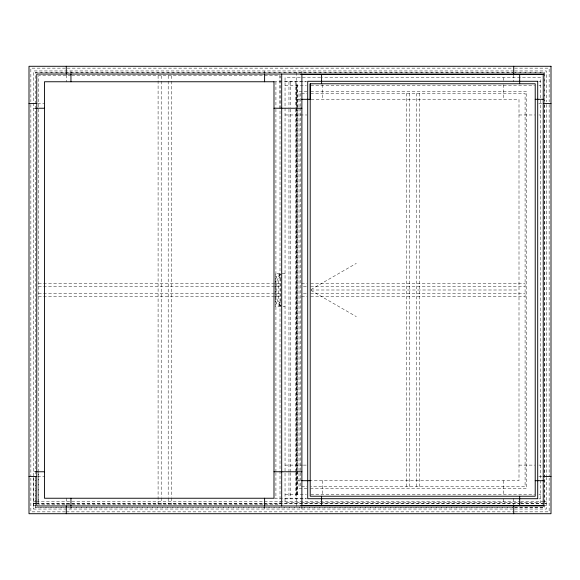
<?xml version="1.0" encoding="UTF-8"?>
<svg xmlns="http://www.w3.org/2000/svg" width="580" height="580" viewBox="0 0 580 580"><rect width="100%" height="100%" fill="white"/><g stroke="black" fill="none" stroke-linecap="round" stroke-linejoin="round"><path stroke-width="0.43" stroke-dasharray="2.9 2.17" d="M512.807 509.051L33.662 509.051L33.662 476.426M512.807 507.5L35.213 507.5L35.213 476.426M71.855 75.733L280.01 75.733L280.01 504.266L38.447 504.266L38.447 471.765M280.01 108.235L280.01 75.733M543.235 74.052L544.475 72.812L514.62 72.812M310.981 289.55L356.337 263.363M65.402 68.143L30.856 68.143L30.856 101.797M67.193 68.143L513.713 68.143M514.598 68.143L549.144 68.143L549.144 101.797M513.713 70.948L33.662 70.948L33.662 477.093M514.598 70.948L546.338 70.948L546.338 101.804M513.713 72.5L35.213 72.5L35.213 477.13M514.605 72.5L544.787 72.5L544.787 101.797M35.525 72.812L512.807 72.812M71.014 75.733L38.447 75.733L38.447 504.266M320.551 77.691L285.041 77.691L285.041 502.396L540.749 502.396L540.749 77.691L322.32 77.691M285.041 81.236L306.341 81.236M538.972 81.236L540.749 81.236M273.927 81.823L306.305 81.823M285.041 85.463L306.341 85.463M310.786 85.463L534.535 85.463M538.972 85.463L540.749 85.463M307.088 91.676L299.019 91.676L299.019 106.909M310.67 91.676L526.77 91.676L526.77 488.411L310.67 488.411M301.6 93.351L307.03 93.351M310.612 93.351L525.088 93.351L525.088 486.736L310.612 486.736M296.735 99.31L300.875 99.31M311.105 99.441L518.999 99.441L518.999 480.646L311.105 480.646M37.627 103.574L44.537 103.574M538.813 103.574L542.372 103.574M33.662 108.235L36.765 108.235M285.041 114.978L306.791 114.978M518.999 114.978L534.637 114.978M538.936 114.978L540.749 114.978M285.041 273.492L275.246 273.492L275.246 306.602L285.041 306.602M281.43 274.731L278.937 274.731A8.693 3.806 90 0 0 275.13 283.424L275.13 296.685A8.671 3.799 90 0 0 278.929 305.356L281.43 305.356M281.43 277.849L279.371 277.849A1.638 0.718 90 0 0 278.654 279.488L278.654 300.607A1.638 0.718 -90 0 0 279.371 302.238L281.43 302.238M38.447 283.395L280.01 283.395M301.6 283.461L307.03 283.461M310.648 283.461L525.088 283.461M38.447 286.505L280.01 286.505M303.412 286.571L307.03 286.571M310.648 286.571L525.088 286.571M311.098 290L518.063 290M38.447 293.494L280.01 293.494M303.412 293.56L307.03 293.56M310.648 293.56L525.088 293.56M38.447 296.605L280.01 296.605M301.6 296.67L307.03 296.67M310.648 296.67L525.088 296.67M285.041 465.109L302.55 465.109M303.311 465.109L306.791 465.109M518.999 465.109L534.637 465.109M538.936 465.109L540.749 465.109M33.662 471.765L36.765 471.765M37.627 476.426L44.537 476.426M538.813 476.426L542.372 476.426M296.735 480.689L300.875 480.689M301.6 486.736L307.03 486.736M307.088 488.411L299.019 488.411L299.019 107.807M285.041 494.631L306.341 494.631M310.786 494.631L534.535 494.631M538.972 494.631L540.749 494.631M274.587 498.176L306.305 498.176M285.041 498.851L306.341 498.851M538.972 498.851L540.749 498.851M33.662 501.78L35.423 501.78M36.308 501.78L519.883 501.78M520.767 501.78L543.692 501.78M544.577 501.78L546.338 501.78M33.662 503.462L35.423 503.462M36.308 503.462L519.883 503.462M520.767 503.462L543.692 503.462M544.577 503.462L546.338 503.462M33.662 503.737L35.423 503.737M36.308 503.737L262.827 503.737M263.733 503.737L519.883 503.737M520.767 503.737L543.692 503.737M544.577 503.737L546.338 503.737M33.662 505.274L35.423 505.274M544.577 505.274L546.338 505.274M35.525 507.188L512.807 507.188M514.62 507.188L544.475 507.188L543.235 505.948M514.605 507.5L544.787 507.5L544.787 478.203M514.598 509.051L546.338 509.051L546.338 477.333M65.402 511.857L30.856 511.857L30.856 478.203M66.287 511.857L513.713 511.857M514.598 511.857L549.144 511.857L549.144 478.203M310.981 290.45L356.337 316.637M549.144 104.48L549.144 476.426M546.338 104.48L546.338 476.426M544.787 104.48L544.787 476.426M544.533 74.45L544.533 505.55M513.713 75.045L513.713 81.823M513.713 498.176L513.713 504.955M503.469 77.691L503.469 80.41M503.469 84.68L503.469 99.441M503.469 480.646L503.469 495.407M503.469 498.851L503.469 502.396M419.5 93.351L419.5 486.736M416.389 93.351L416.389 486.736M409.4 93.351L409.4 486.736M406.29 93.351L406.29 486.736M322.32 84.68L322.32 99.441M322.32 480.646L322.32 495.407M301.89 70.948L301.89 73.276M301.89 506.724L301.89 509.051M300.701 93.351L300.701 106.916M300.701 107.771L300.701 486.736M297.772 107.025L297.772 84.927L296.293 84.927L296.293 107.025M297.772 107.909L297.772 470.394M297.772 471.279L297.772 495.073L296.293 495.073L296.293 471.279M297.467 84.927L297.467 470.394M297.467 471.279L297.467 495.073M296.757 72.5L296.757 507.5M296.598 84.927L296.598 108.793M296.598 109.678L296.598 470.394M296.598 471.279L296.598 495.073M296.293 107.909L296.293 470.394M295.213 81.823L295.213 107.351M295.213 109.134L295.213 471.765M295.213 472.649L295.213 498.176M290.312 81.823L290.312 107.351M290.312 109.134L290.312 471.765M290.312 472.649L290.312 498.176M288.963 81.823L288.963 107.351M288.963 109.134L288.963 471.765M288.963 472.649L288.963 498.176M279.719 274.731L279.719 277.849M279.719 302.238L279.719 305.356M275.921 81.823L275.921 107.351M275.921 109.134L275.921 471.765M275.921 472.649L275.921 498.176M264.603 70.948L264.603 73.276M264.603 505.948L264.603 509.051M171.303 75.733L171.303 80.265M171.303 81.171L171.303 497.024M171.303 497.93L171.303 504.266M168.193 75.733L168.193 80.265M168.193 81.171L168.193 497.024M168.193 497.93L168.193 504.266M161.204 75.733L161.204 80.265M161.204 81.171L161.204 497.024M161.204 497.93L161.204 504.266M158.094 75.733L158.094 504.266M70.948 70.948L70.948 74.052M70.948 505.948L70.948 509.051M66.287 75.045L66.287 81.823M66.287 498.176L66.287 504.955M35.213 478.022L35.213 507.5M33.662 477.333L33.662 509.051M30.856 104.48L30.856 476.426M280.575 278.327A1.638 0.718 90 0 0 280.365 279.488L280.365 300.607A1.638 0.718 -90 0 0 280.575 301.76M280.647 305.356A8.671 3.799 -90 0 1 276.841 296.685L276.841 283.424A8.693 3.806 -90 0 1 280.655 274.731"/><path stroke-width="0.87" d="M310.199 83.774L310.199 496.226L535.217 496.226L535.217 83.774L310.199 83.774L310.199 99.31L301.731 99.31M300.875 74.45L543.649 74.45M535.217 99.31L543.685 99.31M29 103.574L36.765 103.574M543.235 103.574L551 103.574M36.765 108.235L44.471 108.235M273.992 108.235L301.89 108.235M36.765 471.765L44.471 471.765M273.992 471.765L301.89 471.765M29 476.426L36.765 476.426M543.235 476.426L551 476.426M301.731 480.689L310.199 480.689M535.217 480.689L543.685 480.689M300.875 505.55L543.649 505.55M519.68 74.45L519.68 83.774M519.68 496.226L519.68 505.55M513.713 66.287L513.713 74.052M513.713 505.948L513.713 513.713M321.595 74.45L321.595 83.774M321.595 496.226L321.595 505.55M301.89 74.052L301.89 505.948M281.692 74.052L281.692 505.948M264.603 74.052L264.603 81.758M264.603 498.242L264.603 505.948M70.948 74.052L70.948 81.758M70.948 498.242L70.948 505.948M66.287 66.287L66.287 74.052M66.287 505.948L66.287 513.713M551 66.287L29 66.287L29 513.713L551 513.713L551 66.287M543.235 74.052L36.765 74.052L36.765 505.948L543.235 505.948L543.235 74.052M537.703 81.287L307.712 81.287L307.712 498.713L537.703 498.713L537.703 81.287M273.992 81.758L44.471 81.758L44.471 498.242L273.992 498.242L273.992 81.758"/></g></svg>
